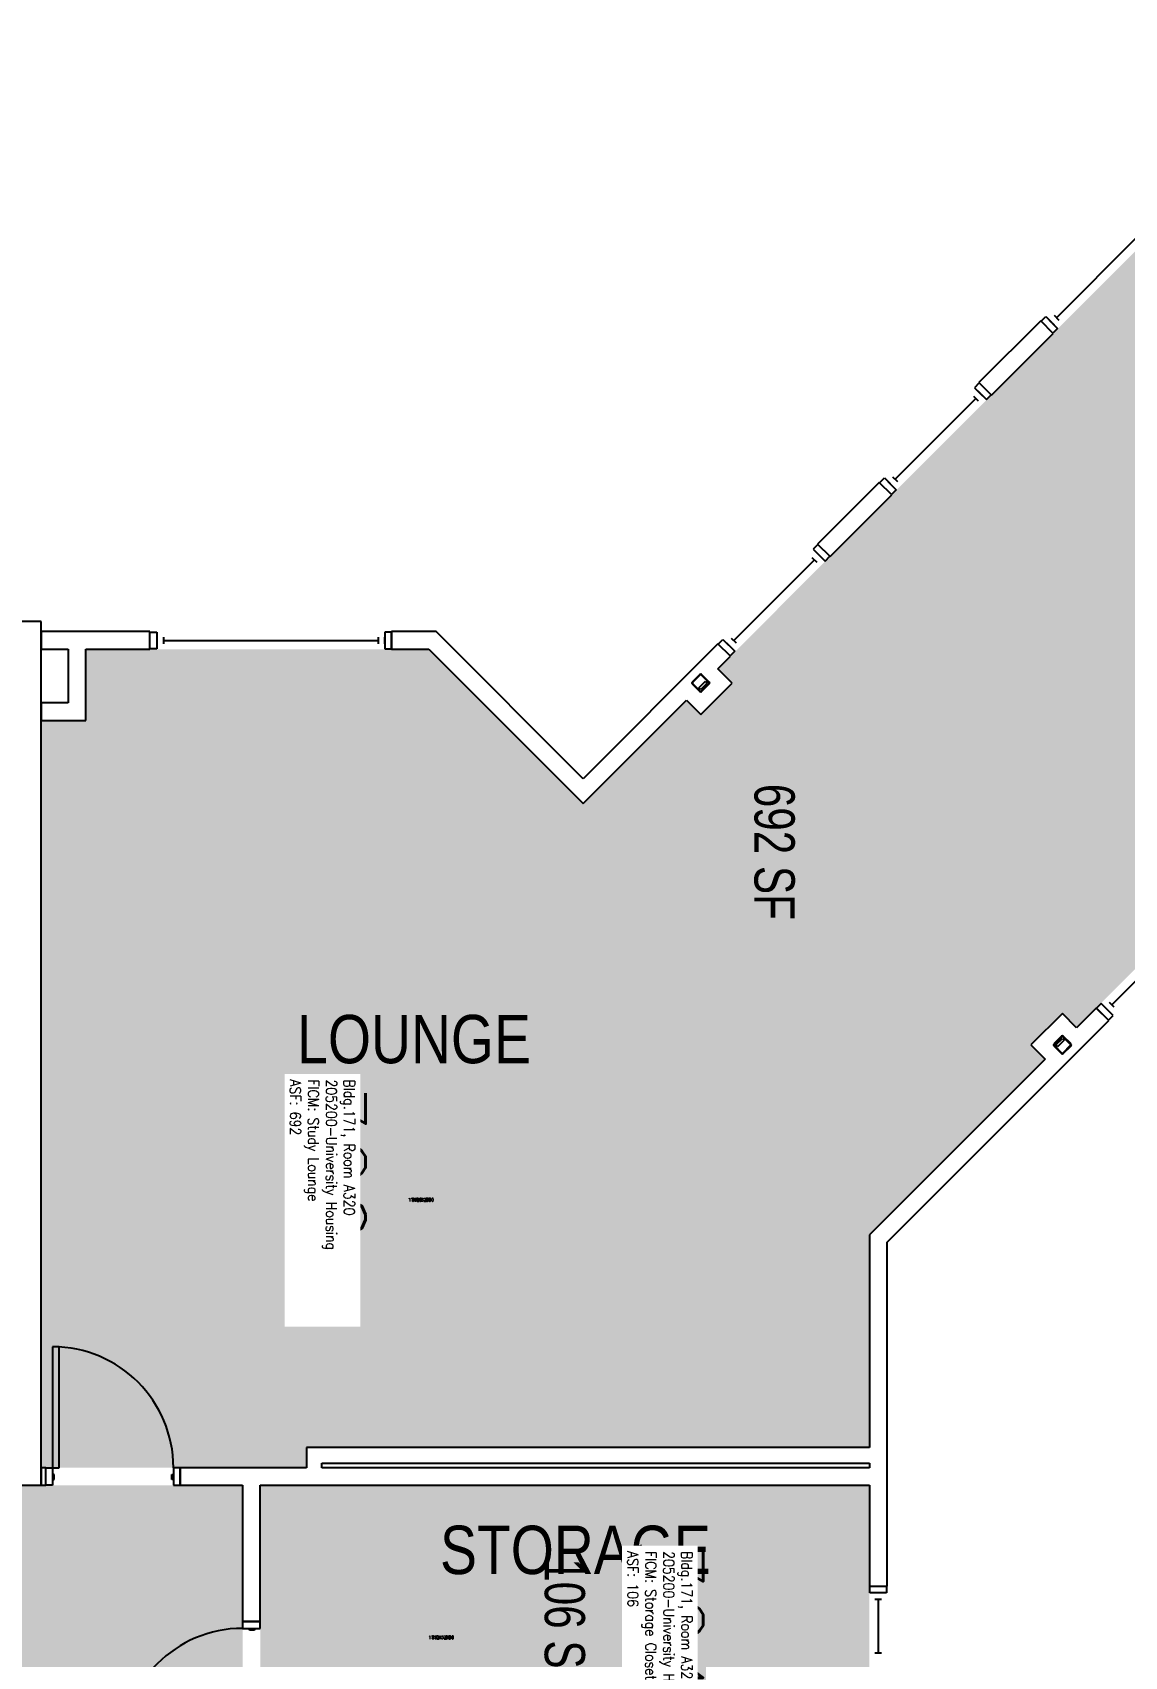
# Model space of a CAD drawing. Header units: inches. Extents: x 88 to 3257, y -489 to 2081.
# Drawn here: x 1641.3 to 1966.7, y 1117.2 to 1600.9 of the extents above; entities that cross this region are included whole.
import ezdxf
from ezdxf.enums import TextEntityAlignment as Align

# ---------------------------------------------------------------- set-up
doc = ezdxf.new("R2010")
doc.units = ezdxf.units.IN
doc.header["$LTSCALE"] = 48
doc.header["$MEASUREMENT"] = 0
for name, color, linetype in [('A-AREA-IDEN', 1, 'Continuous'), ('A-DOOR', 2, 'Continuous'), ('A-GLAZ', 1, 'Continuous'), ('A-IDEN-RNUM', 7, 'Continuous'), ('A-IDEN-SNUM', 4, 'Continuous'), ('A-IDEN-VNUM', 4, 'Continuous'), ('A-WALL', 5, 'Continuous'), ('AREA-TEXT', 3, 'Continuous'), ('Rooms-Category-Color', 7, 'Continuous'), ('Rooms-College-Color', 7, 'Continuous'), ('Rooms-Department-Color', 7, 'Continuous'), ('Rooms-Division-Color', 7, 'Continuous'), ('Rooms-Information', 7, 'Continuous')]:
    doc.layers.add(name, color=color, linetype=linetype)
doc.styles.add('AREA', font='arial.ttf', dxfattribs={"width": 0.75, "height": 12})
doc.styles.add('ROOMSNUMBER', font='txt.shx', dxfattribs={"height": 0.03})
doc.styles.add('ROOMVNUMBER', font='simplex.shx', dxfattribs={"width": 0.85})
doc.styles.get("Standard").update_dxf_attribs({"font": 'ARIALN.TTF'})

msp = doc.modelspace()

# ---------------------------------------------------------------- hatches: boundary and pattern name
at = {"layer": 'Rooms-Category-Color', "true_color": 0x728ef3}
for points in [[(1890.7, 1179.49), (1890.7, 1242.8), (1943.08, 1295.17), (1938.83, 1299.41), (1948.2, 1308.78), (1952.45, 1304.54), (2141.96, 1494.05), (2035.07, 1600.94), (1845.56, 1411.43), (1849.8, 1407.18), (1840.43, 1397.82), (1836.19, 1402.06), (1805.39, 1371.26), (1759.4, 1417.24), (1657.2, 1417.24), (1657.2, 1395.99), (1643.95, 1395.99), (1643.95, 1173.49), (1722.95, 1173.49), (1722.95, 1179.49)], [(1890.7, 1084.25), (1890.7, 1168.24), (1709.2, 1168.24), (1709.2, 1084.25)]]:
    msp.add_hatch(color=171, dxfattribs=at).paths.add_polyline_path(points)
at = {"layer": 'Rooms-Category-Color', "true_color": 0xadadad}
msp.add_hatch(color=253, dxfattribs=at).paths.add_polyline_path([(547.22, 1084.25), (609.5, 1084.25), (609.5, 965.5), (687.5, 965.5), (687.5, 1084.25), (855.25, 1084.25), (855.25, 1060.25), (1158.95, 1060.25), (1158.95, 1084.25), (1578.7, 1084.25), (1703.95, 1084.25), (1703.95, 1168.24), (1549.3, 1168.24), (1549.3, 1193.24), (1466.98, 1193.24), (1466.98, 1168.24), (1104.2, 1168.24), (1104.2, 1156.25), (910, 1156.25), (910, 1168.24), (547.22, 1168.24), (547.22, 1084.25)])
at = {"layer": 'Rooms-College-Color', "true_color": 0xadadad}
for points in [[(1890.7, 1179.49), (1890.7, 1242.8), (1943.08, 1295.17), (1938.83, 1299.41), (1948.2, 1308.78), (1952.45, 1304.54), (2141.96, 1494.05), (2035.07, 1600.94), (1845.56, 1411.43), (1849.8, 1407.18), (1840.43, 1397.82), (1836.19, 1402.06), (1805.39, 1371.26), (1759.4, 1417.24), (1657.2, 1417.24), (1657.2, 1395.99), (1643.95, 1395.99), (1643.95, 1173.49), (1722.95, 1173.49), (1722.95, 1179.49)], [(547.22, 1084.25), (609.5, 1084.25), (609.5, 965.5), (687.5, 965.5), (687.5, 1084.25), (855.25, 1084.25), (855.25, 1060.25), (1158.95, 1060.25), (1158.95, 1084.25), (1578.7, 1084.25), (1703.95, 1084.25), (1703.95, 1168.24), (1549.3, 1168.24), (1549.3, 1193.24), (1466.98, 1193.24), (1466.98, 1168.24), (1104.2, 1168.24), (1104.2, 1156.25), (910, 1156.25), (910, 1168.24), (547.22, 1168.24), (547.22, 1084.25)], [(1890.7, 1084.25), (1890.7, 1168.24), (1709.2, 1168.24), (1709.2, 1084.25)]]:
    msp.add_hatch(color=253, dxfattribs=at).paths.add_polyline_path(points)
at = {"layer": 'Rooms-Department-Color', "true_color": 0x604aed}
for points in [[(1890.7, 1179.49), (1890.7, 1242.8), (1943.08, 1295.17), (1938.83, 1299.41), (1948.2, 1308.78), (1952.45, 1304.54), (2141.96, 1494.05), (2035.07, 1600.94), (1845.56, 1411.43), (1849.8, 1407.18), (1840.43, 1397.82), (1836.19, 1402.06), (1805.39, 1371.26), (1759.4, 1417.24), (1657.2, 1417.24), (1657.2, 1395.99), (1643.95, 1395.99), (1643.95, 1173.49), (1722.95, 1173.49), (1722.95, 1179.49)], [(1890.7, 1084.25), (1890.7, 1168.24), (1709.2, 1168.24), (1709.2, 1084.25)]]:
    msp.add_hatch(color=173, dxfattribs=at).paths.add_polyline_path(points)
at = {"layer": 'Rooms-Department-Color', "true_color": 0xacacac}
msp.add_hatch(color=253, dxfattribs=at).paths.add_polyline_path([(547.22, 1084.25), (609.5, 1084.25), (609.5, 965.5), (687.5, 965.5), (687.5, 1084.25), (855.25, 1084.25), (855.25, 1060.25), (1158.95, 1060.25), (1158.95, 1084.25), (1578.7, 1084.25), (1703.95, 1084.25), (1703.95, 1168.24), (1549.3, 1168.24), (1549.3, 1193.24), (1466.98, 1193.24), (1466.98, 1168.24), (1104.2, 1168.24), (1104.2, 1156.25), (910, 1156.25), (910, 1168.24), (547.22, 1168.24), (547.22, 1084.25)])
at = {"layer": 'Rooms-Division-Color', "true_color": 0x604aed}
for points in [[(1890.7, 1179.49), (1890.7, 1242.8), (1943.08, 1295.17), (1938.83, 1299.41), (1948.2, 1308.78), (1952.45, 1304.54), (2141.96, 1494.05), (2035.07, 1600.94), (1845.56, 1411.43), (1849.8, 1407.18), (1840.43, 1397.82), (1836.19, 1402.06), (1805.39, 1371.26), (1759.4, 1417.24), (1657.2, 1417.24), (1657.2, 1395.99), (1643.95, 1395.99), (1643.95, 1173.49), (1722.95, 1173.49), (1722.95, 1179.49)], [(1890.7, 1084.25), (1890.7, 1168.24), (1709.2, 1168.24), (1709.2, 1084.25)]]:
    msp.add_hatch(color=173, dxfattribs=at).paths.add_polyline_path(points)
at = {"layer": 'Rooms-Division-Color', "true_color": 0xadadad}
msp.add_hatch(color=253, dxfattribs=at).paths.add_polyline_path([(547.22, 1084.25), (609.5, 1084.25), (609.5, 965.5), (687.5, 965.5), (687.5, 1084.25), (855.25, 1084.25), (855.25, 1060.25), (1158.95, 1060.25), (1158.95, 1084.25), (1578.7, 1084.25), (1703.95, 1084.25), (1703.95, 1168.24), (1549.3, 1168.24), (1549.3, 1193.24), (1466.98, 1193.24), (1466.98, 1168.24), (1104.2, 1168.24), (1104.2, 1156.25), (910, 1156.25), (910, 1168.24), (547.22, 1168.24), (547.22, 1084.25)])

# ---------------------------------------------------------------- linework, layer by layer
at = {"layer": 'A-DOOR'}
for p, q in [((1840.17, 1409.75), (1837.87, 1407.45)), ((1840.17, 1409.75), (1837.87, 1407.45)), ((1840.3, 1409.62), (1838, 1407.32)), ((1840.3, 1409.62), (1838, 1407.32)), ((1842.86, 1407.32), (1840.56, 1409.62)), ((1842.86, 1407.32), (1840.56, 1409.62)), ((1842.99, 1407.45), (1840.7, 1409.75)), ((1842.99, 1407.45), (1840.7, 1409.75)), ((1837.87, 1406.92), (1840.17, 1404.62)), ((1837.87, 1406.92), (1840.17, 1404.62)), ((1838, 1407.05), (1840.3, 1404.75)), ((1838, 1407.05), (1840.3, 1404.75)), ((1840.56, 1404.75), (1842.86, 1407.05)), ((1840.56, 1404.75), (1842.86, 1407.05)), ((1840.7, 1404.62), (1842.99, 1406.92)), ((1840.7, 1404.62), (1842.99, 1406.92)), ((1947.94, 1301.98), (1945.64, 1299.68)), ((1947.94, 1301.98), (1945.64, 1299.68)), ((1948.07, 1301.84), (1945.77, 1299.55)), ((1948.07, 1301.84), (1945.77, 1299.55)), ((1950.63, 1299.55), (1948.34, 1301.84)), ((1950.63, 1299.55), (1948.34, 1301.84)), ((1950.77, 1299.68), (1948.47, 1301.98)), ((1950.77, 1299.68), (1948.47, 1301.98)), ((1945.64, 1299.15), (1947.94, 1296.85)), ((1945.64, 1299.15), (1947.94, 1296.85)), ((1945.77, 1299.28), (1948.07, 1296.98)), ((1945.77, 1299.28), (1948.07, 1296.98)), ((1948.34, 1296.98), (1950.63, 1299.28)), ((1948.34, 1296.98), (1950.63, 1299.28)), ((1948.47, 1296.85), (1950.77, 1299.15)), ((1948.47, 1296.85), (1950.77, 1299.15)), ((1649.32, 1209.49), (1647.32, 1209.49)), ((1647.32, 1209.49), (1647.32, 1173.49)), ((1649.32, 1209.49), (1647.32, 1209.49)), ((1647.32, 1209.49), (1647.32, 1173.49)), ((1649.32, 1173.49), (1649.32, 1209.49)), ((1649.32, 1173.49), (1649.32, 1209.49)), ((1645.32, 1168.24), (1645.32, 1173.49)), ((1645.32, 1173.49), (1647.32, 1173.49)), ((1645.32, 1168.24), (1645.32, 1173.49)), ((1645.32, 1173.49), (1647.32, 1173.49)), ((1647.32, 1173.49), (1649.32, 1173.49)), ((1647.32, 1173.49), (1647.32, 1168.24)), ((1647.32, 1173.49), (1649.32, 1173.49)), ((1647.32, 1173.49), (1647.32, 1168.24)), ((1647.82, 1171.49), (1647.32, 1171.49)), ((1647.32, 1171.49), (1647.32, 1169.99)), ((1647.82, 1171.49), (1647.32, 1171.49)), ((1647.32, 1171.49), (1647.32, 1169.99)), ((1647.82, 1169.99), (1647.82, 1171.49)), ((1647.82, 1169.99), (1647.82, 1171.49)), ((1682.82, 1169.99), (1682.82, 1171.49)), ((1682.82, 1171.49), (1683.32, 1171.49)), ((1682.82, 1169.99), (1682.82, 1171.49)), ((1682.82, 1171.49), (1683.32, 1171.49)), ((1685.32, 1173.49), (1683.32, 1173.49)), ((1683.32, 1173.49), (1683.32, 1168.24)), ((1685.32, 1173.49), (1683.32, 1173.49)), ((1683.32, 1173.49), (1683.32, 1168.24)), ((1683.32, 1171.49), (1683.32, 1169.99)), ((1683.32, 1171.49), (1683.32, 1169.99)), ((1685.32, 1168.24), (1685.32, 1173.49)), ((1685.32, 1168.24), (1685.32, 1173.49)), ((1647.32, 1168.24), (1645.32, 1168.24)), ((1647.32, 1168.24), (1645.32, 1168.24)), ((1647.32, 1169.99), (1647.82, 1169.99)), ((1647.32, 1169.99), (1647.82, 1169.99)), ((1683.32, 1169.99), (1682.82, 1169.99)), ((1683.32, 1169.99), (1682.82, 1169.99)), ((1683.32, 1168.24), (1685.32, 1168.24)), ((1683.32, 1168.24), (1685.32, 1168.24)), ((1709.2, 1127.63), (1703.95, 1127.63)), ((1703.95, 1127.63), (1703.95, 1125.63)), ((1709.2, 1127.63), (1703.95, 1127.63)), ((1703.95, 1127.63), (1703.95, 1125.63)), ((1709.2, 1125.63), (1709.2, 1127.63)), ((1709.2, 1125.63), (1709.2, 1127.63)), ((1703.95, 1125.63), (1709.2, 1125.63)), ((1703.95, 1125.63), (1709.2, 1125.63)), ((1705.95, 1125.13), (1705.95, 1125.63)), ((1705.95, 1125.63), (1707.45, 1125.63)), ((1705.95, 1125.13), (1705.95, 1125.63)), ((1705.95, 1125.63), (1707.45, 1125.63)), ((1707.45, 1125.13), (1705.95, 1125.13)), ((1707.45, 1125.13), (1705.95, 1125.13)), ((1707.45, 1125.63), (1707.45, 1125.13)), ((1707.45, 1125.63), (1707.45, 1125.13))]:
    msp.add_line(p, q, dxfattribs=at)
for centre, radius, start, end in [((1840.43, 1409.48), 0.375, 45, 135), ((1840.43, 1409.48), 0.375, 45, 135), ((1840.43, 1409.48), 0.188, 45, 135), ((1840.43, 1409.48), 0.188, 45, 135), ((1838.13, 1407.18), 0.375, 135, 225), ((1838.13, 1407.18), 0.375, 135, 225), ((1838.13, 1407.18), 0.187, 135, 225), ((1838.13, 1407.18), 0.187, 135, 225), ((1840.43, 1404.89), 0.375, 225, 315), ((1840.43, 1404.89), 0.375, 225, 315), ((1840.43, 1404.89), 0.188, 225, 315), ((1840.43, 1404.89), 0.188, 225, 315), ((1842.73, 1407.18), 0.188, 315, 45), ((1842.73, 1407.18), 0.188, 315, 45), ((1842.73, 1407.18), 0.375, 315, 45), ((1842.73, 1407.18), 0.375, 315, 45), ((1948.2, 1301.71), 0.375, 45, 135), ((1948.2, 1301.71), 0.375, 45, 135), ((1948.2, 1301.71), 0.188, 45, 135), ((1948.2, 1301.71), 0.188, 45, 135), ((1945.9, 1299.41), 0.375, 135, 225), ((1945.9, 1299.41), 0.375, 135, 225), ((1945.9, 1299.41), 0.187, 135, 225), ((1945.9, 1299.41), 0.187, 135, 225), ((1948.2, 1297.11), 0.375, 225, 315), ((1948.2, 1297.11), 0.375, 225, 315), ((1948.2, 1297.11), 0.188, 225, 315), ((1948.2, 1297.11), 0.188, 225, 315), ((1950.5, 1299.41), 0.188, 315, 45), ((1950.5, 1299.41), 0.188, 315, 45), ((1950.5, 1299.41), 0.375, 315, 45), ((1950.5, 1299.41), 0.375, 315, 45), ((1647.32, 1173.49), 36, 360, 90), ((1647.32, 1173.49), 36, 360, 90), ((1703.95, 1089.63), 36, 90, 180), ((1703.95, 1089.63), 36, 90, 180)]:
    msp.add_arc(centre, radius, start, end, dxfattribs=at)
at = {"layer": 'A-GLAZ'}
for p, q in [((1946.42, 1516), (1970.46, 1540.05)), ((1946.42, 1516), (1970.46, 1540.05)), ((1941.83, 1514.94), (1943.24, 1516.36)), ((1941.83, 1514.94), (1943.24, 1516.36)), ((1945.36, 1511.41), (1941.83, 1514.94)), ((1945.36, 1511.41), (1941.83, 1514.94)), ((1943.24, 1516.36), (1946.78, 1512.82)), ((1943.24, 1516.36), (1946.78, 1512.82)), ((1944.3, 1515.3), (1945.71, 1513.88)), ((1944.3, 1515.3), (1945.71, 1513.88)), ((1945.71, 1516.71), (1947.13, 1515.3)), ((1945.71, 1516.71), (1947.13, 1515.3)), ((1946.78, 1512.82), (1945.36, 1511.41)), ((1946.78, 1512.82), (1945.36, 1511.41)), ((1923.44, 1496.56), (1922.03, 1495.14)), ((1923.44, 1496.56), (1922.03, 1495.14)), ((1922.03, 1495.14), (1925.56, 1491.61)), ((1922.03, 1495.14), (1925.56, 1491.61)), ((1926.98, 1493.02), (1923.44, 1496.56)), ((1926.98, 1493.02), (1923.44, 1496.56)), ((1898.34, 1467.92), (1922.38, 1491.96)), ((1898.34, 1467.92), (1922.38, 1491.96)), ((1921.67, 1492.67), (1923.09, 1491.25)), ((1921.67, 1492.67), (1923.09, 1491.25)), ((1924.5, 1492.67), (1923.09, 1494.08)), ((1924.5, 1492.67), (1923.09, 1494.08)), ((1925.56, 1491.61), (1926.98, 1493.02)), ((1925.56, 1491.61), (1926.98, 1493.02)), ((1893.74, 1466.86), (1895.16, 1468.27)), ((1893.74, 1466.86), (1895.16, 1468.27)), ((1897.28, 1463.32), (1893.74, 1466.86)), ((1897.28, 1463.32), (1893.74, 1466.86)), ((1895.16, 1468.27), (1898.69, 1464.74)), ((1895.16, 1468.27), (1898.69, 1464.74)), ((1896.22, 1467.21), (1897.63, 1465.8)), ((1896.22, 1467.21), (1897.63, 1465.8)), ((1897.63, 1468.63), (1899.05, 1467.21)), ((1897.63, 1468.63), (1899.05, 1467.21)), ((1898.69, 1464.74), (1897.28, 1463.32)), ((1898.69, 1464.74), (1897.28, 1463.32)), ((1875.36, 1448.47), (1873.94, 1447.06)), ((1875.36, 1448.47), (1873.94, 1447.06)), ((1873.94, 1447.06), (1877.48, 1443.53)), ((1873.94, 1447.06), (1877.48, 1443.53)), ((1878.89, 1444.94), (1875.36, 1448.47)), ((1878.89, 1444.94), (1875.36, 1448.47)), ((1850.26, 1419.84), (1874.3, 1443.88)), ((1850.26, 1419.84), (1874.3, 1443.88)), ((1873.59, 1444.59), (1875, 1443.17)), ((1873.59, 1444.59), (1875, 1443.17)), ((1876.42, 1444.59), (1875, 1446)), ((1876.42, 1444.59), (1875, 1446)), ((1877.48, 1443.53), (1878.89, 1444.94)), ((1877.48, 1443.53), (1878.89, 1444.94)), ((1676.33, 1417.37), (1676.33, 1422.37)), ((1676.33, 1422.37), (1678.33, 1422.37)), ((1676.33, 1417.37), (1676.33, 1422.37)), ((1676.33, 1422.37), (1678.33, 1422.37)), ((1678.33, 1422.37), (1678.33, 1417.37)), ((1678.33, 1422.37), (1678.33, 1417.37)), ((1748.33, 1422.37), (1746.33, 1422.37)), ((1746.33, 1422.37), (1746.33, 1417.37)), ((1748.33, 1422.37), (1746.33, 1422.37)), ((1746.33, 1422.37), (1746.33, 1417.37)), ((1748.33, 1417.37), (1748.33, 1422.37)), ((1748.33, 1417.37), (1748.33, 1422.37)), ((1678.33, 1417.37), (1676.33, 1417.37)), ((1678.33, 1417.37), (1676.33, 1417.37)), ((1678.33, 1420.87), (1678.33, 1418.87)), ((1678.33, 1420.87), (1678.33, 1418.87)), ((1680.33, 1420.87), (1680.33, 1418.87)), ((1680.33, 1420.87), (1680.33, 1418.87)), ((1680.33, 1419.87), (1744.33, 1419.87)), ((1680.33, 1419.87), (1744.33, 1419.87)), ((1744.33, 1420.87), (1744.33, 1418.87)), ((1744.33, 1420.87), (1744.33, 1418.87)), ((1746.33, 1418.87), (1746.33, 1420.87)), ((1746.33, 1418.87), (1746.33, 1420.87)), ((1746.33, 1417.37), (1748.33, 1417.37)), ((1746.33, 1417.37), (1748.33, 1417.37)), ((1845.66, 1418.78), (1847.07, 1420.19)), ((1845.66, 1418.78), (1847.07, 1420.19)), ((1849.19, 1415.24), (1845.66, 1418.78)), ((1849.19, 1415.24), (1845.66, 1418.78)), ((1847.07, 1420.19), (1850.61, 1416.66)), ((1847.07, 1420.19), (1850.61, 1416.66)), ((1848.13, 1419.13), (1849.55, 1417.72)), ((1848.13, 1419.13), (1849.55, 1417.72)), ((1849.55, 1420.54), (1850.96, 1419.13)), ((1849.55, 1420.54), (1850.96, 1419.13)), ((1850.61, 1416.66), (1849.19, 1415.24)), ((1850.61, 1416.66), (1849.19, 1415.24)), ((1982.78, 1331.16), (1962.98, 1311.36)), ((1982.78, 1331.16), (1962.98, 1311.36)), ((1959.79, 1311.71), (1958.38, 1310.3)), ((1959.79, 1311.71), (1958.38, 1310.3)), ((1963.33, 1308.18), (1959.79, 1311.71)), ((1963.33, 1308.18), (1959.79, 1311.71)), ((1963.68, 1310.65), (1962.27, 1312.07)), ((1963.68, 1310.65), (1962.27, 1312.07)), ((1958.38, 1310.3), (1961.92, 1306.76)), ((1958.38, 1310.3), (1961.92, 1306.76)), ((1960.86, 1310.65), (1962.27, 1309.24)), ((1960.86, 1310.65), (1962.27, 1309.24)), ((1961.92, 1306.76), (1963.33, 1308.18)), ((1961.92, 1306.76), (1963.33, 1308.18)), ((1890.83, 1136.25), (1890.83, 1138.25)), ((1890.83, 1138.25), (1895.83, 1138.25)), ((1890.83, 1136.25), (1890.83, 1138.25)), ((1890.83, 1138.25), (1895.83, 1138.25)), ((1895.83, 1138.25), (1895.83, 1136.25)), ((1895.83, 1138.25), (1895.83, 1136.25)), ((1895.83, 1136.25), (1890.83, 1136.25)), ((1895.83, 1136.25), (1890.83, 1136.25)), ((1894.33, 1136.25), (1892.33, 1136.25)), ((1894.33, 1136.25), (1892.33, 1136.25)), ((1894.33, 1134.25), (1892.33, 1134.25)), ((1894.33, 1134.25), (1892.33, 1134.25)), ((1893.33, 1134.25), (1893.33, 1118.25)), ((1893.33, 1134.25), (1893.33, 1118.25)), ((1894.33, 1118.25), (1892.33, 1118.25)), ((1894.33, 1118.25), (1892.33, 1118.25))]:
    msp.add_line(p, q, dxfattribs=at)
at = {"layer": 'A-WALL'}
for p, q in [((1941.74, 1515.03), (1923.35, 1496.65)), ((1941.74, 1515.03), (1923.35, 1496.65)), ((1945.45, 1511.32), (1941.74, 1515.03)), ((1945.45, 1511.32), (1941.74, 1515.03)), ((1927.06, 1492.93), (1945.45, 1511.32)), ((1927.06, 1492.93), (1945.45, 1511.32)), ((1923.35, 1496.65), (1927.06, 1492.93)), ((1923.35, 1496.65), (1927.06, 1492.93)), ((1893.65, 1466.95), (1875.27, 1448.56)), ((1893.65, 1466.95), (1875.27, 1448.56)), ((1897.37, 1463.24), (1893.65, 1466.95)), ((1897.37, 1463.24), (1893.65, 1466.95)), ((1878.98, 1444.85), (1897.37, 1463.24)), ((1878.98, 1444.85), (1897.37, 1463.24)), ((1875.27, 1448.56), (1878.98, 1444.85)), ((1875.27, 1448.56), (1878.98, 1444.85)), ((1643.95, 1425.49), (1606.58, 1425.49)), ((1643.95, 1425.49), (1606.58, 1425.49)), ((1643.95, 1168.24), (1643.95, 1425.49)), ((1643.95, 1168.24), (1643.95, 1425.49)), ((1676.33, 1422.49), (1643.95, 1422.49)), ((1643.95, 1422.49), (1643.95, 1417.24)), ((1676.33, 1422.49), (1643.95, 1422.49)), ((1643.95, 1422.49), (1643.95, 1417.24)), ((1676.33, 1417.24), (1676.33, 1422.49)), ((1676.33, 1417.24), (1676.33, 1422.49)), ((1761.58, 1422.49), (1748.33, 1422.49)), ((1748.33, 1422.49), (1748.33, 1417.24)), ((1761.58, 1422.49), (1748.33, 1422.49)), ((1748.33, 1422.49), (1748.33, 1417.24)), ((1805.39, 1378.68), (1761.58, 1422.49)), ((1805.39, 1378.68), (1761.58, 1422.49)), ((1643.95, 1417.24), (1651.95, 1417.24)), ((1643.95, 1417.24), (1651.95, 1417.24)), ((1651.95, 1417.24), (1651.95, 1401.24)), ((1651.95, 1417.24), (1651.95, 1401.24)), ((1657.2, 1417.24), (1676.33, 1417.24)), ((1657.2, 1395.99), (1657.2, 1417.24)), ((1657.2, 1417.24), (1676.33, 1417.24)), ((1657.2, 1395.99), (1657.2, 1417.24)), ((1748.33, 1417.24), (1759.4, 1417.24)), ((1748.33, 1417.24), (1759.4, 1417.24)), ((1759.4, 1417.24), (1805.39, 1371.26)), ((1759.4, 1417.24), (1805.39, 1371.26)), ((1845.57, 1418.86), (1805.39, 1378.68)), ((1845.57, 1418.86), (1805.39, 1378.68)), ((1849.28, 1415.15), (1845.57, 1418.86)), ((1849.28, 1415.15), (1845.57, 1418.86)), ((1845.56, 1411.43), (1849.28, 1415.15)), ((1845.56, 1411.43), (1849.28, 1415.15)), ((1839.9, 1405.77), (1841.85, 1407.71)), ((1839.9, 1405.77), (1841.85, 1407.71)), ((1841.85, 1407.71), (1842.38, 1407.18)), ((1841.85, 1407.71), (1842.38, 1407.18)), ((1849.8, 1407.18), (1845.56, 1411.43)), ((1849.8, 1407.18), (1845.56, 1411.43)), ((1840.43, 1405.24), (1839.9, 1405.77)), ((1840.43, 1405.24), (1839.9, 1405.77)), ((1840.43, 1397.82), (1849.8, 1407.18)), ((1842.38, 1407.18), (1840.43, 1405.24)), ((1840.43, 1397.82), (1849.8, 1407.18)), ((1842.38, 1407.18), (1840.43, 1405.24)), ((1651.95, 1401.24), (1643.95, 1401.24)), ((1643.95, 1401.24), (1643.95, 1395.99)), ((1651.95, 1401.24), (1643.95, 1401.24)), ((1643.95, 1401.24), (1643.95, 1395.99)), ((1805.39, 1371.26), (1836.19, 1402.06)), ((1805.39, 1371.26), (1836.19, 1402.06)), ((1836.19, 1402.06), (1840.43, 1397.82)), ((1836.19, 1402.06), (1840.43, 1397.82)), ((1643.95, 1395.99), (1657.2, 1395.99)), ((1643.95, 1395.99), (1657.2, 1395.99)), ((1895.95, 1240.62), (1962, 1306.67)), ((1895.95, 1240.62), (1962, 1306.67)), ((1948.2, 1308.78), (1938.83, 1299.41)), ((1948.2, 1308.78), (1938.83, 1299.41)), ((1952.45, 1304.54), (1948.2, 1308.78)), ((1952.45, 1304.54), (1948.2, 1308.78)), ((1958.29, 1310.39), (1952.45, 1304.54)), ((1958.29, 1310.39), (1952.45, 1304.54)), ((1962, 1306.67), (1958.29, 1310.39)), ((1962, 1306.67), (1958.29, 1310.39)), ((1946.26, 1299.41), (1948.2, 1301.36)), ((1946.26, 1299.41), (1948.2, 1301.36)), ((1948.2, 1301.36), (1948.73, 1300.83)), ((1948.2, 1301.36), (1948.73, 1300.83)), ((1938.83, 1299.41), (1943.08, 1295.17)), ((1938.83, 1299.41), (1943.08, 1295.17)), ((1946.79, 1298.88), (1946.26, 1299.41)), ((1946.79, 1298.88), (1946.26, 1299.41)), ((1948.73, 1300.83), (1946.79, 1298.88)), ((1948.73, 1300.83), (1946.79, 1298.88)), ((1943.08, 1295.17), (1890.7, 1242.8)), ((1943.08, 1295.17), (1890.7, 1242.8)), ((1890.7, 1242.8), (1890.7, 1179.49)), ((1890.7, 1242.8), (1890.7, 1179.49)), ((1895.95, 1138.25), (1895.95, 1240.62)), ((1895.95, 1138.25), (1895.95, 1240.62)), ((1890.7, 1179.49), (1722.95, 1179.49)), ((1722.95, 1179.49), (1722.95, 1173.49)), ((1890.7, 1179.49), (1722.95, 1179.49)), ((1722.95, 1179.49), (1722.95, 1173.49)), ((1645.32, 1173.49), (1643.95, 1173.49)), ((1643.95, 1173.49), (1643.95, 1168.24)), ((1645.32, 1173.49), (1643.95, 1173.49)), ((1643.95, 1173.49), (1643.95, 1168.24)), ((1645.32, 1168.24), (1645.32, 1173.49)), ((1645.32, 1168.24), (1645.32, 1173.49)), ((1685.32, 1173.49), (1685.32, 1168.24)), ((1722.95, 1173.49), (1685.32, 1173.49)), ((1685.32, 1173.49), (1685.32, 1168.24)), ((1722.95, 1173.49), (1685.32, 1173.49)), ((1727.58, 1174.87), (1890.7, 1174.87)), ((1727.58, 1173.49), (1727.58, 1174.87)), ((1727.58, 1174.87), (1890.7, 1174.87)), ((1727.58, 1173.49), (1727.58, 1174.87)), ((1890.7, 1173.49), (1727.58, 1173.49)), ((1890.7, 1173.49), (1727.58, 1173.49)), ((1890.7, 1174.87), (1890.7, 1173.49)), ((1890.7, 1174.87), (1890.7, 1173.49)), ((1549.3, 1168.24), (1643.95, 1168.24)), ((1549.3, 1168.24), (1643.95, 1168.24)), ((1643.95, 1168.24), (1645.32, 1168.24)), ((1643.95, 1168.24), (1645.32, 1168.24)), ((1685.32, 1168.24), (1703.95, 1168.24)), ((1685.32, 1168.24), (1703.95, 1168.24)), ((1703.95, 1168.24), (1703.95, 1127.63)), ((1703.95, 1168.24), (1703.95, 1127.63)), ((1709.2, 1168.24), (1890.7, 1168.24)), ((1709.2, 1127.63), (1709.2, 1168.24)), ((1709.2, 1168.24), (1890.7, 1168.24)), ((1709.2, 1127.63), (1709.2, 1168.24)), ((1890.7, 1168.24), (1890.7, 1138.25)), ((1890.7, 1168.24), (1890.7, 1138.25)), ((1890.7, 1138.25), (1895.95, 1138.25)), ((1890.7, 1138.25), (1895.95, 1138.25)), ((1703.95, 1127.63), (1709.2, 1127.63)), ((1703.95, 1127.63), (1709.2, 1127.63))]:
    msp.add_line(p, q, dxfattribs=at)

# ---------------------------------------------------------------- texts
at = {"layer": 'A-AREA-IDEN'}
for s, p in [('LOUNGE', (1755.01, 1293.94)), ('STORAGE', (1803.09, 1141.81))]:
    msp.add_text(s, height=14.4, dxfattribs=at).set_placement(p, align=Align.CENTER)
at = {"layer": 'A-IDEN-RNUM', "style": 'ROOMSNUMBER', "width": 0.85}
for s, p in [('0320-00', (1757.11, 1252.78)), ('0321-00', (1763.11, 1122.42))]:
    msp.add_text(s, height=1, dxfattribs=at).set_placement(p, align=Align.CENTER)
at = {"layer": 'A-IDEN-SNUM', "style": 'ROOMSNUMBER', "width": 0.85}
for s, p in [('1710A32000', (1757.11, 1252.78)), ('1710A32100', (1763.11, 1122.42))]:
    msp.add_text(s, height=1, dxfattribs=at).set_placement(p, align=Align.CENTER)
at = {"layer": 'A-IDEN-VNUM', "style": 'ROOMVNUMBER', "width": 0.85}
for s, p in [('320', (1729.32, 1264.51)), ('321', (1829.87, 1128.13))]:
    msp.add_text(s, height=22.5, rotation=270, dxfattribs=at).set_placement(p, align=Align.MIDDLE_CENTER)
at = {"layer": 'AREA-TEXT', "style": 'AREA', "width": 0.75}
for s, p in [('692 SF', (1862.45, 1356.91)), ('106 SF', (1799.95, 1126.25))]:
    msp.add_text(s, height=12, rotation=270, dxfattribs=at).set_placement(p, align=Align.MIDDLE_CENTER)

# ---------------------------------------------------------------- next in the draw order: texts
at = {"layer": 'Rooms-Information', "char_height": 3.2143, "width": 72, "attachment_point": 7, "rotation": 270, "style": 'ROOMVNUMBER', "bg_fill": 3, "box_fill_scale": 1.5, "bg_fill_color": 256, "bg_fill_true_color": 13158600, "bg_fill_transparency": 0}
for s, insert in [('Bldg.171, Room A320^M^J205200-University Housing^M^JFICM: Study Lounge^M^JASF: 692', (1718.07, 1289.1)), ('Bldg.171, Room A321^M^J205200-University Housing^M^JFICM: Storage Closet^M^JASF: 106', (1818.62, 1148.62))]:
    msp.add_mtext(s, dxfattribs=dict(at, insert=insert))

doc.saveas('drawing.dxf')
